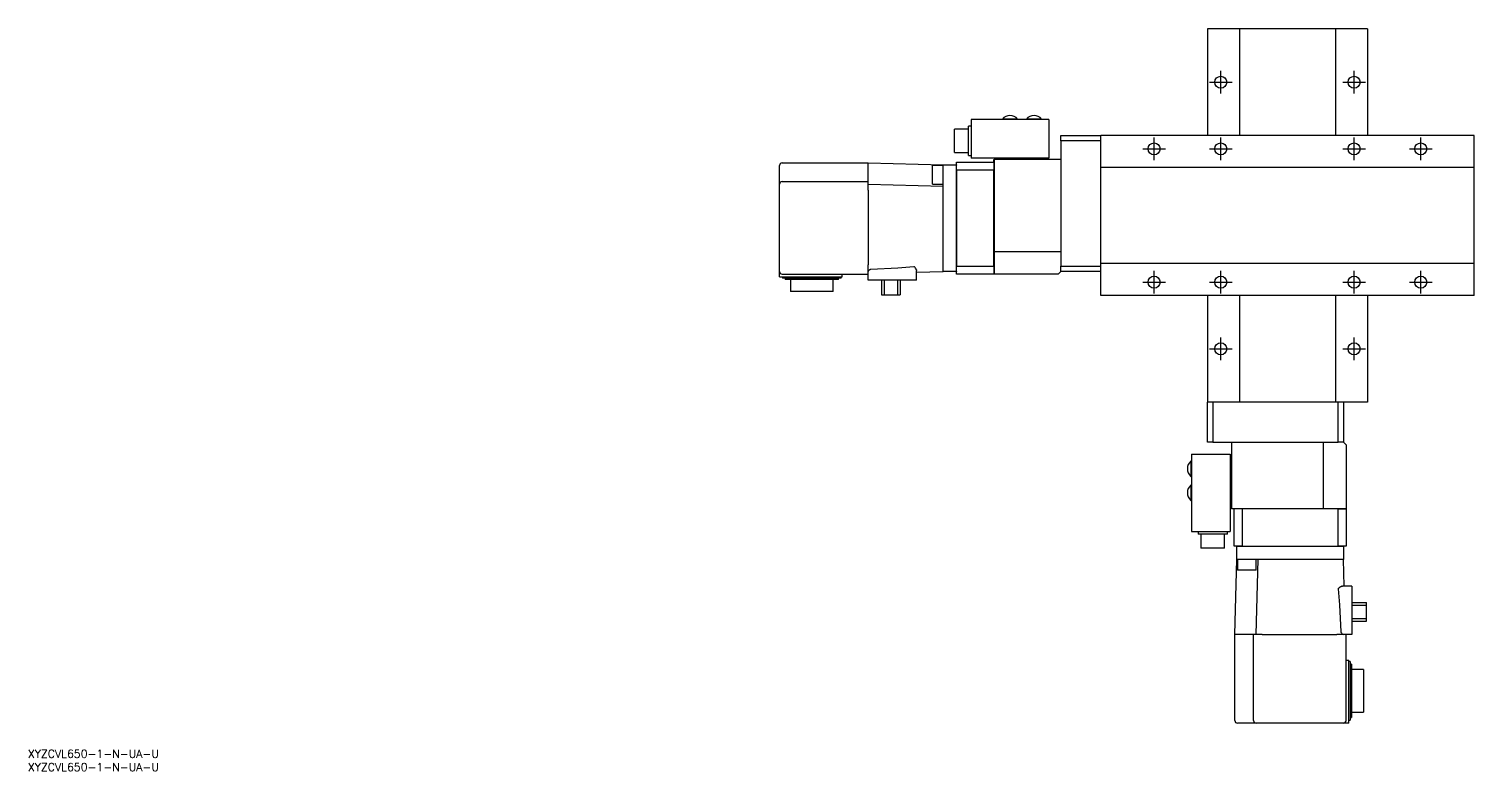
# Model space of a CAD drawing. Extents: x 0 to 1102, y -8 to 907.
# Drawn here: x 0 to 542, y -8 to 270 of the extents above; entities that cross this region are included whole.
import ezdxf

# ---------------------------------------------------------------- set-up
doc = ezdxf.new("R2010")
doc.units = 0
doc.header["$LTSCALE"] = 0.5
doc.linetypes.add('CENTER', pattern=[50.8, 31.75, -6.35, 6.35, -6.35])
for name, color, linetype in [('MSM_CENTER', 1, 'CENTER'), ('MSM_CONTINUOUS', 7, 'CONTINUOUS'), ('MSM_PART_NUMBER', 7, 'CONTINUOUS')]:
    doc.layers.add(name, color=color, linetype=linetype)
doc.styles.get("Standard").update_dxf_attribs({"font": 'txt.shx', "height": 3, "bigfont": 'bigfont.shx'})

# ---------------------------------------------------------------- blocks, each defined once
blk = doc.blocks.new('*U2')
at = {"layer": 'MSM_PART_NUMBER'}
blk.add_text('XYZCVL650-1-N-UA-U', height=3, dxfattribs=at).set_placement((0, -3))
blk = doc.blocks.new('*U3')
at = {"layer": 'MSM_PART_NUMBER'}
blk.add_text('XYZCVL650-1-N-UA-U', height=3, dxfattribs=at).set_placement((0, -8))

msp = doc.modelspace()

# ---------------------------------------------------------------- linework, layer by layer
at = {"layer": 'MSM_CENTER'}
for p, q in [((442.97, 250.4), (451.47, 250.4)), ((447.22, 246.15), (447.22, 254.65)), ((492.97, 250.4), (501.47, 250.4)), ((497.22, 246.15), (497.22, 254.65)), ((422.22, 221.15), (422.22, 229.65)), ((447.22, 221.15), (447.22, 229.65)), ((497.22, 221.15), (497.22, 229.65)), ((522.22, 221.15), (522.22, 229.65)), ((417.97, 225.4), (426.47, 225.4)), ((442.97, 225.4), (451.47, 225.4)), ((492.97, 225.4), (501.47, 225.4)), ((517.97, 225.4), (526.47, 225.4)), ((422.22, 171.15), (422.22, 179.65)), ((447.22, 171.15), (447.22, 179.65)), ((497.22, 171.15), (497.22, 179.65)), ((522.22, 171.15), (522.22, 179.65)), ((417.97, 175.4), (426.47, 175.4)), ((442.97, 175.4), (451.47, 175.4)), ((492.97, 175.4), (501.47, 175.4)), ((517.97, 175.4), (526.47, 175.4)), ((447.22, 146.15), (447.22, 154.65)), ((497.22, 146.15), (497.22, 154.65)), ((442.97, 150.4), (451.47, 150.4)), ((492.97, 150.4), (501.47, 150.4))]:
    msp.add_line(p, q, dxfattribs=at)
at = {"layer": 'MSM_CONTINUOUS'}
for p, q in [((442.22, 270.4), (442.22, 230.4)), ((454.22, 270.4), (442.22, 270.4)), ((454.22, 270.4), (454.22, 230.4)), ((490.22, 270.4), (454.22, 270.4)), ((490.22, 270.4), (490.22, 230.4)), ((502.22, 270.4), (490.22, 270.4)), ((502.22, 270.4), (502.22, 230.4)), ((352.72, 222.9), (352.72, 233.9)), ((353.72, 233.9), (352.72, 233.9)), ((382.72, 236.4), (353.72, 236.4)), ((353.72, 236.4), (353.72, 221.9)), ((371.07, 236.56), (365.37, 236.56)), ((365.37, 236.56), (365.37, 236.4)), ((371.07, 236.4), (371.07, 236.56)), ((380.07, 236.56), (374.37, 236.56)), ((374.37, 236.56), (374.37, 236.4)), ((380.07, 236.4), (380.07, 236.56)), ((382.72, 236.4), (382.72, 221.9)), ((347.42, 223.98), (347.42, 232.83)), ((352.72, 232.83), (347.42, 232.83)), ((387.22, 228.4), (387.22, 230.4)), ((387.22, 230.4), (402.22, 230.4)), ((402.22, 228.4), (387.22, 228.4)), ((387.22, 228.4), (387.22, 181.4)), ((542.22, 230.4), (402.22, 230.4)), ((402.22, 218.4), (402.22, 230.4)), ((542.22, 218.4), (542.22, 230.4)), ((347.42, 223.98), (352.72, 223.98)), ((352.72, 222.9), (353.72, 222.9)), ((281.82, 211.6), (281.82, 219.1)), ((282.82, 220.1), (315.02, 220.1)), ((315.02, 218.6), (315.02, 220.1)), ((315.02, 220.1), (343.22, 219.4)), ((315.02, 209.9), (315.02, 218.6)), ((339.22, 212.16), (339.22, 219.16)), ((343.22, 219.16), (339.22, 219.16)), ((343.22, 216.9), (343.22, 219.4)), ((343.22, 219.4), (348.12, 219.4)), ((343.22, 209.9), (343.22, 216.9)), ((348.12, 216.9), (348.12, 219.4)), ((348.12, 219.4), (348.22, 219.3)), ((348.12, 181.9), (348.12, 216.9)), ((348.22, 219.19), (348.22, 220.4)), ((348.22, 220.4), (362.22, 220.4)), ((348.22, 217.4), (348.22, 219.19)), ((362.22, 217.4), (348.22, 217.4)), ((348.22, 217.4), (348.22, 181.4)), ((382.72, 221.9), (353.72, 221.9)), ((362.22, 221.4), (362.32, 221.4)), ((362.22, 220.4), (362.22, 221.4)), ((362.22, 220.4), (362.22, 217.4)), ((362.22, 181.4), (362.22, 217.4)), ((362.32, 221.4), (362.32, 186.9)), ((387.22, 221.4), (362.32, 221.4)), ((365.33, 221.4), (365.33, 221.9)), ((366.78, 221.4), (366.78, 221.9)), ((369.66, 221.4), (369.66, 221.9)), ((371.11, 221.4), (371.11, 221.9)), ((374.33, 221.4), (374.33, 221.9)), ((375.78, 221.4), (375.78, 221.9)), ((378.66, 221.4), (378.66, 221.9)), ((380.11, 221.4), (380.11, 221.9)), ((542.22, 218.4), (402.22, 218.4)), ((402.22, 182.4), (402.22, 218.4)), ((542.22, 182.4), (542.22, 218.4)), ((281.82, 180.9), (281.82, 211.6)), ((282.82, 213.1), (315.02, 213.1)), ((315.02, 212.1), (343.22, 211.4)), ((339.22, 212.16), (343.22, 212.16)), ((315.02, 209.9), (315.02, 181.9)), ((343.22, 181.9), (343.22, 209.9)), ((362.22, 186.94), (362.32, 186.9)), ((362.32, 186.9), (362.32, 178.4)), ((362.32, 186.9), (387.22, 186.9)), ((281.82, 177.4), (281.82, 180.9)), ((315.02, 178.61), (315.02, 181.9)), ((315.02, 179.19), (315.03, 179.29)), ((315.03, 179.29), (315.07, 179.41)), ((315.72, 180.14), (315.82, 180.19)), ((315.82, 180.19), (315.94, 180.22)), ((315.94, 180.22), (316.02, 180.23)), ((316.02, 180.23), (326.14, 180.78)), ((326.14, 180.78), (329.16, 180.99)), ((329.16, 180.99), (332.17, 181.26)), ((332.17, 181.26), (332.27, 181.25)), ((332.27, 181.25), (332.38, 181.2)), ((333.14, 179.98), (333.16, 179.83)), ((333.16, 179.83), (333.17, 179.74)), ((333.17, 176.2), (333.17, 179.74)), ((333.17, 179.15), (343.22, 179.4)), ((343.22, 179.4), (343.22, 181.9)), ((348.12, 179.4), (343.22, 179.4)), ((348.12, 179.4), (348.12, 181.9)), ((348.22, 179.5), (348.12, 179.4)), ((348.22, 178.4), (348.22, 181.4)), ((348.22, 181.4), (362.22, 181.4)), ((362.22, 181.4), (362.22, 178.4)), ((387.22, 179.4), (386.22, 178.4)), ((387.22, 179.4), (387.22, 181.4)), ((387.22, 181.4), (402.22, 181.4)), ((402.22, 179.4), (387.22, 179.4)), ((542.22, 182.4), (402.22, 182.4)), ((402.22, 170.4), (402.22, 182.4)), ((542.22, 170.4), (542.22, 182.4)), ((281.82, 177.4), (284.82, 177.4)), ((282.82, 178.4), (315.02, 178.4)), ((282.97, 177.4), (282.97, 176.9)), ((283.05, 176.9), (282.97, 176.9)), ((285.68, 176.9), (283.05, 176.9)), ((283.97, 176.9), (283.97, 176.4)), ((303.96, 176.4), (283.97, 176.4)), ((284.82, 177.4), (302.32, 177.4)), ((300.84, 176.9), (285.68, 176.9)), ((285.97, 176.4), (285.97, 171.9)), ((304.96, 176.9), (300.84, 176.9)), ((301.96, 171.9), (301.96, 176.4)), ((302.32, 177.4), (305.32, 177.4)), ((303.96, 176.4), (303.96, 176.9)), ((304.96, 176.9), (304.96, 177.4)), ((305.32, 177.4), (305.32, 178.4)), ((315.02, 176.2), (315.02, 178.61)), ((316.02, 176.2), (315.02, 176.2)), ((332.17, 176.2), (316.02, 176.2)), ((320.02, 176.2), (320.02, 170.7)), ((321.02, 176.2), (321.02, 170.7)), ((326.02, 176.2), (326.02, 170.7)), ((327.02, 176.2), (327.02, 170.7)), ((333.17, 176.2), (332.17, 176.2)), ((362.22, 178.4), (348.22, 178.4)), ((362.32, 178.4), (362.22, 178.5)), ((386.22, 178.4), (362.32, 178.4)), ((301.96, 171.9), (285.97, 171.9)), ((320.02, 170.7), (321.02, 170.7)), ((321.02, 170.7), (326.02, 170.7)), ((326.02, 170.7), (327.02, 170.7)), ((542.22, 170.4), (402.22, 170.4)), ((442.22, 170.4), (442.22, 130.4)), ((454.22, 170.4), (454.22, 130.4)), ((490.22, 170.4), (490.22, 130.4)), ((502.22, 170.4), (502.22, 130.4)), ((454.22, 130.4), (442.22, 130.4)), ((442.22, 115.4), (442.22, 130.4)), ((444.22, 130.4), (444.22, 115.4)), ((490.22, 130.4), (454.22, 130.4)), ((502.22, 130.4), (490.22, 130.4)), ((491.22, 115.4), (491.22, 130.4)), ((493.22, 130.4), (493.22, 115.4)), ((444.22, 115.4), (442.22, 115.4)), ((444.22, 115.4), (491.22, 115.4)), ((451.22, 115.4), (451.22, 90.5)), ((485.72, 90.5), (485.72, 115.4)), ((493.22, 115.4), (491.22, 115.4)), ((493.22, 115.4), (494.22, 114.4)), ((494.22, 114.4), (494.22, 90.5)), ((436.22, 110.9), (450.72, 110.9)), ((436.22, 110.9), (436.22, 81.9)), ((450.72, 110.9), (450.72, 81.9)), ((436.06, 108.25), (436.06, 102.55)), ((436.22, 108.25), (436.06, 108.25)), ((451.22, 108.29), (450.72, 108.29)), ((451.22, 106.84), (450.72, 106.84)), ((451.22, 103.96), (450.72, 103.96)), ((436.06, 102.55), (436.22, 102.55)), ((436.22, 99.25), (436.06, 99.25)), ((436.06, 99.25), (436.06, 93.55)), ((451.22, 102.51), (450.72, 102.51)), ((451.22, 99.29), (450.72, 99.29)), ((451.22, 97.84), (450.72, 97.84)), ((436.06, 93.55), (436.22, 93.55)), ((451.22, 94.96), (450.72, 94.96)), ((451.22, 93.51), (450.72, 93.51)), ((451.22, 90.4), (451.22, 90.5)), ((451.22, 90.5), (485.72, 90.5)), ((455.22, 90.4), (451.22, 90.4)), ((452.22, 76.4), (452.22, 90.4)), ((455.22, 90.4), (455.22, 76.4)), ((491.22, 90.4), (455.22, 90.4)), ((485.68, 90.4), (485.72, 90.5)), ((485.72, 90.5), (494.22, 90.5)), ((491.22, 76.4), (491.22, 90.4)), ((491.22, 90.4), (494.22, 90.4)), ((494.22, 90.5), (494.12, 90.4)), ((494.22, 90.4), (494.22, 76.4)), ((436.22, 81.9), (450.72, 81.9)), ((438.72, 81.9), (438.72, 80.9)), ((449.72, 80.9), (449.72, 81.9)), ((449.72, 80.9), (438.72, 80.9)), ((439.8, 80.9), (439.8, 75.6)), ((448.65, 75.6), (448.65, 80.9)), ((455.22, 76.4), (452.22, 76.4)), ((453.22, 76.3), (453.32, 76.4)), ((455.72, 76.3), (453.22, 76.3)), ((453.22, 71.4), (453.22, 76.3)), ((455.22, 76.4), (491.22, 76.4)), ((490.72, 76.3), (455.72, 76.3)), ((493.22, 76.3), (490.72, 76.3)), ((494.22, 76.4), (491.22, 76.4)), ((493.12, 76.4), (493.22, 76.3)), ((493.22, 76.3), (493.22, 71.4)), ((448.65, 75.6), (439.8, 75.6)), ((452.52, 43.2), (453.22, 71.4)), ((455.72, 71.4), (453.22, 71.4)), ((453.46, 71.4), (453.46, 67.4)), ((462.72, 71.4), (455.72, 71.4)), ((460.46, 67.4), (460.46, 71.4)), ((460.52, 43.2), (461.22, 71.4)), ((490.72, 71.4), (462.72, 71.4)), ((493.22, 71.4), (490.72, 71.4)), ((493.47, 61.35), (493.22, 71.4)), ((460.46, 67.4), (453.46, 67.4)), ((491.36, 60.35), (491.37, 60.45)), ((491.63, 57.34), (491.36, 60.35)), ((491.37, 60.45), (491.42, 60.56)), ((492.64, 61.31), (492.79, 61.34)), ((492.79, 61.34), (492.88, 61.35)), ((496.42, 61.35), (492.88, 61.35)), ((496.42, 61.35), (496.42, 60.35)), ((496.42, 60.35), (496.42, 44.2)), ((491.84, 54.32), (491.63, 57.34)), ((492.39, 44.2), (491.84, 54.32)), ((496.42, 55.2), (501.92, 55.2)), ((496.42, 54.2), (501.92, 54.2)), ((501.92, 48.2), (501.92, 55.2)), ((496.42, 49.2), (501.92, 49.2)), ((492.4, 44.11), (492.39, 44.2)), ((492.43, 44), (492.4, 44.11)), ((492.48, 43.9), (492.43, 44)), ((496.42, 48.2), (501.92, 48.2)), ((496.42, 44.2), (496.42, 43.2)), ((461.02, 43.2), (452.52, 43.2)), ((452.52, 11), (452.52, 43.2)), ((459.52, 11), (459.52, 43.2)), ((462.72, 43.2), (461.02, 43.2)), ((462.72, 43.2), (490.72, 43.2)), ((496.42, 43.2), (490.72, 43.2)), ((493.33, 43.21), (493.21, 43.25)), ((493.43, 43.2), (493.33, 43.21)), ((494.22, 11), (494.22, 43.2)), ((495.22, 33.5), (494.22, 33.5)), ((495.22, 30.5), (495.22, 33.5)), ((495.72, 33.14), (495.22, 33.14)), ((495.72, 33.14), (495.72, 29.02)), ((495.22, 13), (495.22, 30.5)), ((496.22, 32.14), (495.72, 32.14)), ((495.72, 29.02), (495.72, 19.66)), ((496.22, 32.14), (496.22, 28.84)), ((500.72, 30.14), (496.22, 30.14)), ((496.22, 28.84), (496.22, 19.49)), ((500.72, 30.14), (500.72, 28.49)), ((500.72, 28.49), (500.72, 19.14)), ((495.72, 19.66), (495.72, 11.15)), ((496.22, 19.49), (496.22, 12.15)), ((500.72, 19.14), (500.72, 14.15)), ((495.22, 10), (495.22, 13)), ((495.22, 11.15), (495.72, 11.15)), ((495.72, 12.15), (496.22, 12.15)), ((496.22, 14.15), (500.72, 14.15)), ((461.02, 10), (453.52, 10)), ((491.72, 10), (461.02, 10)), ((495.22, 10), (491.72, 10))]:
    msp.add_line(p, q, dxfattribs=at)
for centre in [(447.22, 250.4), (497.22, 250.4), (422.22, 225.4), (447.22, 225.4), (497.22, 225.4), (522.22, 225.4), (422.22, 175.4), (447.22, 175.4), (497.22, 175.4), (522.22, 175.4), (447.22, 150.4), (497.22, 150.4)]:
    msp.add_circle(centre, 2.25, dxfattribs=at)
for centre, radius, start, end in [((368.22, 234.2), 3.7, 39.6218, 140.3782), ((377.22, 234.2), 3.7, 39.6218, 140.3782), ((282.82, 219.1), 1, 90, 180), ((282.82, 212.1), 1, 90, 180), ((282.82, 179.4), 1, 180, 270), ((316.51, 178.79), 1.57, 120.0942, 156.6885), ((330.35, 179.09), 2.92, 17.5931, 46.1013), ((438.42, 105.4), 3.7, 129.6218, 230.3782), ((438.42, 96.4), 3.7, 129.6218, 230.3782), ((493.53, 58.53), 2.92, 107.5931, 136.1013), ((493.83, 44.69), 1.57, 210.0942, 246.6885), ((453.52, 11), 1, 180, 270), ((460.52, 11), 1, 180, 270), ((493.22, 11), 1, 270, 0)]:
    msp.add_arc(centre, radius, start, end, dxfattribs=at)

# ---------------------------------------------------------------- block references
for name in ['*U2', '*U3']:
    msp.add_blockref(name, (0, 0), dxfattribs=at)

doc.saveas('drawing.dxf')
